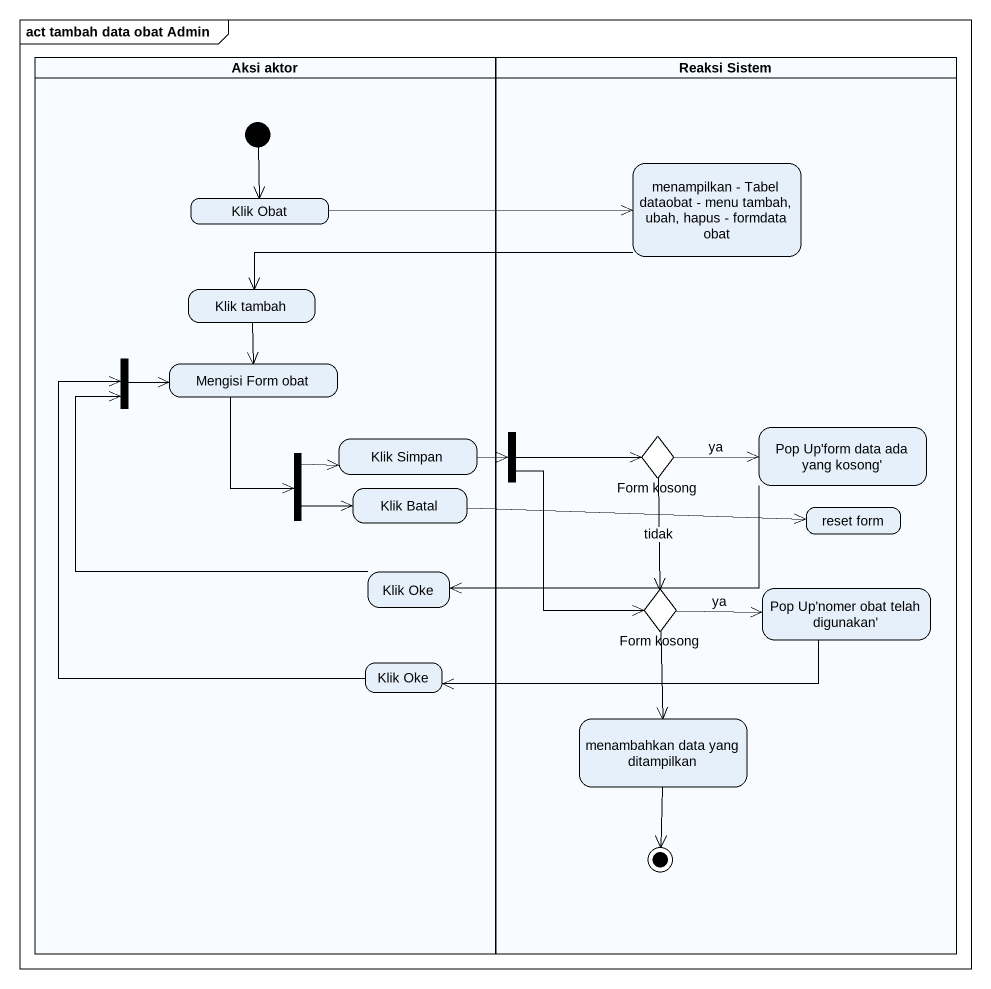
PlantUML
@startuml
mainframe act tambah data obat Admin
hide empty description
state "Aksi aktor" as Aksi_aktor <<partition>> {
  state "Klik Obat" as Klik_Obat
  state "Klik tambah" as Klik_tambah
  state fork1 <<join>>
  state "Mengisi Form obat" as Mengisi_Form_obat
  state "Klik Simpan" as Klik_Simpan
  state fork3 <<fork>>
  state "Klik Batal" as Klik_Batal
  state "Klik Oke" as Klik_Oke
  state "Klik Oke" as Klik_Oke_2
  [*] --> Klik_Obat
}
state "Reaksi Sistem" as Reaksi_Sistem <<partition>> {
  state "menampilkan - Tabel dataobat - menu tambah, ubah, hapus - formdata obat" as menampilkan_Tabel_dataobat
  state fork2 <<fork>>
  state "Form kosong" as Form_kosong <<choice>>
  state "Pop Up'form data ada yang kosong'" as Pop_Up_form_data_ada_yang
  state "reset form" as reset_form
  state "Form kosong" as Form_kosong_2 <<choice>>
  state "Pop Up'nomer obat telah digunakan'" as Pop_Up_nomer_obat_telah
  state "menambahkan data yang ditampilkan" as menambahkan_data_yang
  menambahkan_data_yang --> [*]
}
Klik_Obat -right-> menampilkan_Tabel_dataobat
menampilkan_Tabel_dataobat -left-> Klik_tambah
Klik_tambah --> Mengisi_Form_obat
fork1 -right-> Mengisi_Form_obat
Mengisi_Form_obat --> fork3
Klik_Simpan -right-> fork2
fork2 -right-> Form_kosong
fork2 --> Form_kosong_2
Form_kosong -right-> Pop_Up_form_data_ada_yang : ya
Form_kosong --> Form_kosong_2 : tidak
Pop_Up_form_data_ada_yang -left-> Klik_Oke
fork3 -right-> Klik_Simpan
fork3 -right-> Klik_Batal
Klik_Batal -right-> reset_form
Klik_Oke -up-> fork1
Form_kosong_2 -right-> Pop_Up_nomer_obat_telah : ya
Form_kosong_2 --> menambahkan_data_yang
Pop_Up_nomer_obat_telah -left-> Klik_Oke_2
Klik_Oke_2 -up-> fork1
@enduml
